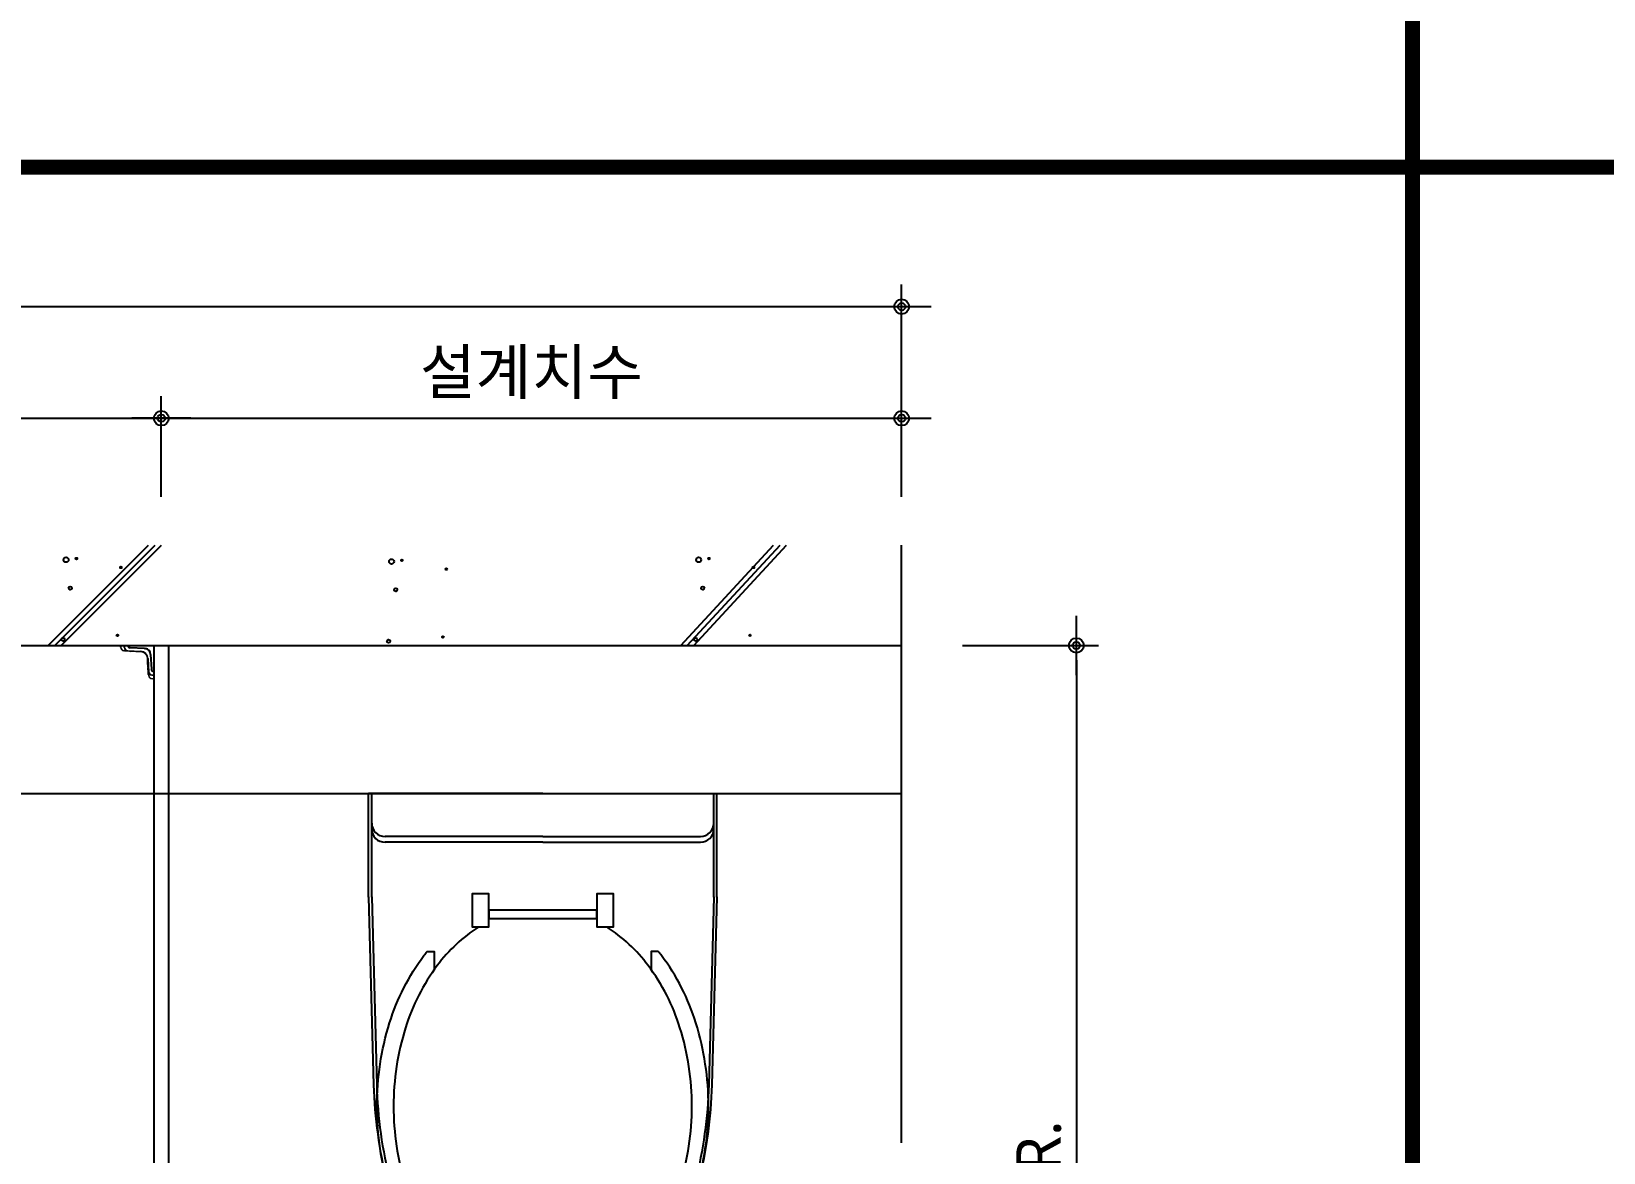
# Model space of a CAD drawing. Extents: x -256 to 8104, y -176 to 5714.
# Drawn here: x 3633 to 4694, y 3359 to 4116 of the extents above; entities that cross this region are included whole.
import ezdxf

# ---------------------------------------------------------------- set-up
doc = ezdxf.new("R2010")
doc.units = 0
doc.header["$LTSCALE"] = 30
doc.layers.get('0').update_dxf_attribs({"linetype": 'CONTINUOUS'})
doc.layers.get('DEFPOINTS').update_dxf_attribs({"linetype": 'CONTINUOUS'})
for name, color, linetype in [('0_toilet', 6, 'CONTINUOUS'), ('DIM', 7, 'CONTINUOUS'), ('HAT', 8, 'CONTINUOUS'), ('경첩', 4, 'CONTINUOUS'), ('부자재', 4, 'CONTINUOUS'), ('해치', 8, 'CONTINUOUS')]:
    doc.layers.add(name, color=color, linetype=linetype)
doc.styles.add('돋움', font='malgun.ttf')
doc.dimstyles.new('10', dxfattribs={"dimscale": 10, "dimtxt": 3, "dimasz": 1, "dimexe": 1.5, "dimexo": 2, "dimgap": 1, "dimtad": 1, "dimdec": 0, "dimlunit": 6, "dimtxsty": '돋움', "dimblk": 'DIMDOT', "dimcen": -1, "dimdle": 1.5, "dimclrt": 3, "dimazin": 3, "dimtfac": 1, "dimtdec": 0, "dimtix": 1, "dimtmove": 2, "dimatfit": 3, "dimldrblk": 'DIMDOT', "dimarcsym": 0})

# ---------------------------------------------------------------- blocks, each defined once
blk = doc.blocks.new('DIMDOT')
at = {"linetype": 'Continuous'}
blk.add_line((-2, 0), (2, 0), dxfattribs=at)
for radius in [0.5, 0.25]:
    blk.add_circle((0, 0), radius, dxfattribs=at)
blk = doc.blocks.new('*D480')
at = {"layer": 'DEFPOINTS', "color": 0}
for p in [(178967.6, 9137.4), (178967.6, 8412.4), (179064.5, 8412.4)]:
    blk.add_point(p, dxfattribs=at)
at = {"layer": 'DIM', "color": 0, "lineweight": -2, "ltscale": 10}
for p, q in [((178987.6, 9137.4), (179079.5, 9137.4)), ((179064.5, 9127.4), (179064.5, 8422.4)), ((178987.6, 8412.4), (179079.5, 8412.4))]:
    blk.add_line(p, q, dxfattribs=at)
at = {"layer": 'DIM', "color": 0, "lineweight": -2, "xscale": 10, "yscale": 10, "zscale": 10}
for p, rotation in [((179064.5, 9137.4), 90), ((179064.5, 8412.4), 270)]:
    blk.add_blockref('DIMDOT', p, dxfattribs=dict(at, rotation=rotation))
at = {"layer": 'DIM', "color": 3, "insert": (179039.2, 8774.9), "char_height": 30, "attachment_point": 5, "rotation": 90, "style": '돋움'}
blk.add_mtext('VAR.', dxfattribs=at)
blk = doc.blocks.new('*D481')
at = {"layer": 'DEFPOINTS', "color": 0}
for p in [(178946.5, 9290.9), (178446.5, 9217.8), (178946.5, 9217.8)]:
    blk.add_point(p, dxfattribs=at)
at = {"layer": 'DIM', "color": 0, "lineweight": -2, "ltscale": 10}
for p, q in [((178446.5, 9237.8), (178446.5, 9305.9)), ((178946.5, 9237.8), (178946.5, 9305.9)), ((178456.5, 9290.9), (178936.5, 9290.9))]:
    blk.add_line(p, q, dxfattribs=at)
at = {"layer": 'DIM', "color": 0, "lineweight": -2, "xscale": 10, "yscale": 10, "zscale": 10, "rotation": 180}
blk.add_blockref('DIMDOT', (178446.5, 9290.9), dxfattribs=at)
at = {"layer": 'DIM', "color": 0, "lineweight": -2, "xscale": 10, "yscale": 10, "zscale": 10}
blk.add_blockref('DIMDOT', (178946.5, 9290.9), dxfattribs=at)
at = {"layer": 'DIM', "color": 3, "insert": (178696.5, 9320.6), "char_height": 30, "attachment_point": 5, "style": '돋움'}
blk.add_mtext('설계치수', dxfattribs=at)
blk = doc.blocks.new('*D482')
at = {"layer": 'DEFPOINTS', "color": 0}
for p in [(178946.5, 9366.3), (177446.5, 9217.8), (178946.5, 9217.8)]:
    blk.add_point(p, dxfattribs=at)
at = {"layer": 'DIM', "color": 0, "lineweight": -2, "ltscale": 10}
for p, q in [((177446.5, 9237.8), (177446.5, 9381.3)), ((178946.5, 9237.8), (178946.5, 9381.3)), ((177456.5, 9366.3), (178936.5, 9366.3))]:
    blk.add_line(p, q, dxfattribs=at)
at = {"layer": 'DIM', "color": 0, "lineweight": -2, "xscale": 10, "yscale": 10, "zscale": 10, "rotation": 180}
blk.add_blockref('DIMDOT', (177446.5, 9366.3), dxfattribs=at)
at = {"layer": 'DIM', "color": 0, "lineweight": -2, "xscale": 10, "yscale": 10, "zscale": 10}
blk.add_blockref('DIMDOT', (178946.5, 9366.3), dxfattribs=at)
at = {"layer": 'DIM', "color": 3, "insert": (178196.5, 9395.9), "char_height": 30, "attachment_point": 5, "style": '돋움'}
blk.add_mtext('설계치수', dxfattribs=at)
blk = doc.blocks.new('*D483')
at = {"layer": 'DEFPOINTS', "color": 0}
for p in [(178446.5, 9290.9), (177946.5, 9217.8), (178446.5, 9217.8)]:
    blk.add_point(p, dxfattribs=at)
at = {"layer": 'DIM', "color": 0, "lineweight": -2, "ltscale": 10}
for p, q in [((177946.5, 9237.8), (177946.5, 9305.9)), ((178446.5, 9237.8), (178446.5, 9305.9)), ((177956.5, 9290.9), (178436.5, 9290.9))]:
    blk.add_line(p, q, dxfattribs=at)
at = {"layer": 'DIM', "color": 0, "lineweight": -2, "xscale": 10, "yscale": 10, "zscale": 10, "rotation": 180}
blk.add_blockref('DIMDOT', (177946.5, 9290.9), dxfattribs=at)
at = {"layer": 'DIM', "color": 0, "lineweight": -2, "xscale": 10, "yscale": 10, "zscale": 10}
blk.add_blockref('DIMDOT', (178446.5, 9290.9), dxfattribs=at)
at = {"layer": 'DIM', "color": 3, "insert": (178196.5, 9320.6), "char_height": 30, "attachment_point": 5, "style": '돋움'}
blk.add_mtext('설계치수', dxfattribs=at)
blk = doc.blocks.new('A$C10E41893')
at = {"layer": '부자재'}
for p, q in [((6.5, 0), (6.5, 196)), ((123.3, 196), (6.5, 196)), ((123.3, 192.5), (6.5, 192.5)), ((54.8, 0), (54.8, 177.5)), ((61.4, 0), (61.4, 177.5)), ((6.5, 0), (6.5, -196)), ((54.8, 0), (54.8, -177.5)), ((61.4, 0), (61.4, -177.5)), ((123.3, -192.5), (6.5, -192.5)), ((123.3, -196), (6.5, -196))]:
    blk.add_line(p, q, dxfattribs=at)
for points in [[(122.7, 196, -0.012538), (123.3, 196), (334.6, 190.3, -0.055395), (444.7, 175.1, -0.154276), (576.9, 93.3, -0.179504), (611.5, 0, -0.179504)], [(122.8, 192.5, -0.012538), (123.2, 192.5), (334.5, 186.8, -0.055395), (443.8, 171.7, -0.154276), (574.3, 91, -0.179504), (608, 0, -0.179504)], [(572, 51.4), (588.8, 51.4), (588.8, 59.6, 0.021185), (583.3, 70.7, 0.106084), (528.4, 133.7, 0.085733), (452.6, 172.4, 0.075373), (358.7, 186.6, 0.075373), (264.8, 172.4, 0.085733), (189, 133.7, 0.007337), (184.4, 130.1), (184.4, 122), (204.7, 122)], [(156.7, -72, 0.089162), (200.2, -118.7, 0.085733), (270.3, -154.5, 0.075373), (358.7, -167.9, 0.075373), (447.1, -154.5, 0.085733), (517.2, -118.7, 0.106084), (567, -61.6, 0.126931), (582.8, 0, 0.126931), (567, 61.6, 0.106084), (517.2, 118.7, 0.085733), (447.1, 154.5, 0.075373), (358.7, 167.9, 0.075373), (270.3, 154.5, 0.085733), (200.2, 118.7, 0.089162), (156.7, 72)], [(588.8, -51.4, 0.090214), (598.2, 0, 0.090214), (588.8, 51.4, 0.106084)], [(122.7, -196, 0.012538), (123.3, -196), (334.6, -190.3, 0.055395), (444.7, -175.1, 0.154276), (576.9, -93.3, 0.179504), (611.5, 0, 0.179504)], [(122.8, -192.5, 0.012538), (123.2, -192.5), (334.5, -186.8, 0.055395), (443.8, -171.7, 0.154276), (574.3, -91, 0.179504), (608, 0, 0.179504)], [(572, -51.4), (588.8, -51.4), (588.8, -59.6, -0.021185), (583.3, -70.7, -0.106084), (528.4, -133.7, -0.085733), (452.6, -172.4, -0.075373), (358.7, -186.6, -0.075373), (264.8, -172.4, -0.085733), (189, -133.7, -0.007337), (184.4, -130.1), (184.4, -122), (204.7, -122)]]:
    blk.add_lwpolyline(points, format="xyb", dxfattribs=at)
blk.add_lwpolyline([(138, -60.8), (119.3, -60.8), (119.3, -79.5), (156.7, -79.5), (156.7, -60.8), (138, -60.8), (147.3, -60.8), (147.3, 60.8), (138, 60.8), (156.7, 60.8), (156.7, 79.5), (119.3, 79.5), (119.3, 60.8), (138, 60.8), (138, -60.8), (119.3, -60.8)], dxfattribs=at)
for centre, start, end in [((39.8, 177.5), 0, 90), ((46.4, 177.5), 0, 90), ((39.8, -177.5), 270, 0), ((46.4, -177.5), 270, 0)]:
    blk.add_arc(centre, 15, start, end, dxfattribs=at)
blk = doc.blocks.new('EDGE_18', base_point=(174726.3, 5436.3))
for p, q in [((178946.5, 8801.5), (178946.5, 9205.1)), ((177446.5, 9137.4), (178946.5, 9137.4)), ((177446.5, 9037.4), (178946.5, 9037.4))]:
    blk.add_line(p, q)
at = {"color": 4}
for p, q in [((178435.2, 9135.3), (178425.5, 9135.9)), ((178435.2, 9135.3), (178435.9, 9135.3)), ((178439.3, 9131.4), (178439.8, 9121.4))]:
    blk.add_line(p, q, dxfattribs=at)
at = {"color": 8, "const_width": 10}
for points in [[(179291.5, 8205.6), (179291.5, 10974.7)], [(177210.4, 9460.5), (180558.3, 9460.5)]]:
    blk.add_lwpolyline(points, dxfattribs=at)
at = {"color": 4}
for centre, radius, start, end in [((178425.6, 9137.5), 1.61, 184.0227, 266.85), ((178435.6, 9131.6), 3.66, 356.6481, 86.2207), ((178441.4, 9121.6), 1.65, 186.1664, 269.5984)]:
    blk.add_arc(centre, radius, start, end, dxfattribs=at)
at = {"layer": '0_toilet'}
for p, q in [((178441.5, 9137.4), (178441.5, 8412.4)), ((178451.6, 8412.4), (178451.6, 9137.4))]:
    blk.add_line(p, q, dxfattribs=at)
at = {"layer": '경첩', "color": 4, "linetype": 'Continuous', "lineweight": 15}
for p, q in [((178419, 9136.2), (178419, 9137.4)), ((178419, 9137.4), (178419.2, 9137.4)), ((178419.2, 9136.2), (178419, 9136.2)), ((178419.2, 9137.4), (178419.2, 9136.2)), ((178419.2, 9137.4), (178421.4, 9137.4)), ((178421.2, 9134.1), (178422.7, 9134.1)), ((178423.7, 9133.8), (178421.2, 9133.9)), ((178421.4, 9137.4), (178421.4, 9136.1)), ((178421.4, 9136.1), (178421.5, 9136.1)), ((178421.5, 9136.1), (178421.5, 9137.4)), ((178421.5, 9137.4), (178421.7, 9137.4)), ((178421.5, 9136.1), (178421.7, 9136.1)), ((178421.7, 9137.4), (178421.7, 9136.1)), ((178440, 9137.4), (178421.7, 9137.4)), ((178421.7, 9133.7), (178421.9, 9133.9)), ((178421.7, 9133.7), (178421.8, 9133.6)), ((178425, 9133.5), (178421.8, 9133.6)), ((178423.7, 9134), (178432.7, 9133.6)), ((178432.7, 9133.3), (178423.7, 9133.8)), ((178425, 9133.5), (178425.2, 9133.7)), ((178425.7, 9133.4), (178425.9, 9133.7)), ((178426, 9133.4), (178426.3, 9133.6)), ((178426.7, 9133.4), (178426.9, 9133.6)), ((178429.4, 9133.3), (178426.7, 9133.4)), ((178429.4, 9133.3), (178429.6, 9133.5)), ((178430.1, 9133.2), (178430.3, 9133.5)), ((178430.4, 9133.2), (178430.6, 9133.4)), ((178431.1, 9133.2), (178431.3, 9133.4)), ((178432.4, 9133.1), (178431.1, 9133.2)), ((178432.4, 9133.1), (178432.7, 9133.3)), ((178432.7, 9133.1), (178432.4, 9133.1)), ((178433.7, 9132.9), (178433.9, 9133.1)), ((178434.2, 9132.8), (178434.4, 9133)), ((178434.5, 9132.7), (178434.6, 9132.8)), ((178434.9, 9132.4), (178435.1, 9132.6)), ((178435.1, 9132.3), (178435.3, 9132.5)), ((178436.2, 9131.2), (178436.4, 9131.4)), ((178436.4, 9131), (178436.5, 9131.2)), ((178441.5, 9117.6), (178441.5, 9135.9)), ((178436.6, 9130.6), (178436.8, 9130.8)), ((178436.8, 9130.4), (178436.9, 9130.5)), ((178436.9, 9130), (178437.1, 9130.2)), ((178437.3, 9129.6), (178437.1, 9129.4)), ((178437.1, 9129.4), (178437.3, 9129.6)), ((178437.1, 9129.1), (178437.4, 9129.3)), ((178437.2, 9128.8), (178437.4, 9129.1)), ((178437.2, 9127.9), (178437.2, 9128.6)), ((178437.2, 9127.9), (178437.5, 9128.2)), ((178437.2, 9127.8), (178437.5, 9128.1)), ((178437.2, 9127.8), (178437.2, 9127.9)), ((178437.2, 9127.5), (178437.2, 9127.8)), ((178437.2, 9127.5), (178437.5, 9127.7)), ((178437.2, 9127.4), (178437.5, 9127.6)), ((178437.2, 9127.4), (178437.2, 9127.5)), ((178437.3, 9126.5), (178437.2, 9127.4)), ((178437.3, 9126.5), (178437.5, 9126.7)), ((178437.3, 9126.2), (178437.5, 9126.5)), ((178437.3, 9125.8), (178437.3, 9126.2)), ((178437.3, 9125.8), (178437.6, 9126)), ((178437.3, 9125.8), (178437.6, 9126)), ((178437.5, 9122.9), (178437.3, 9125.8)), ((178437.9, 9119.6), (178437.4, 9128.6)), ((178437.5, 9122.9), (178437.7, 9123.2)), ((178437.5, 9122.6), (178437.7, 9122.8)), ((178437.5, 9121.9), (178437.5, 9122.6)), ((178437.5, 9121.9), (178437.7, 9122.2)), ((178437.5, 9121.6), (178437.8, 9121.8)), ((178437.6, 9120.9), (178437.8, 9121.1)), ((178437.7, 9118.2), (178437.6, 9120.9)), ((178437.7, 9128.6), (178438.1, 9119.6)), ((178437.7, 9118.2), (178437.9, 9118.4)), ((178437.8, 9117.6), (178438, 9117.8)), ((178438, 9117.1), (178437.9, 9119.6)), ((178438.2, 9118.6), (178438.2, 9117.1)), ((178440.2, 9117.6), (178441.5, 9117.6)), ((178440.2, 9117.4), (178440.2, 9117.6)), ((178440.2, 9117.4), (178440.2, 9117.3)), ((178441.5, 9117.4), (178440.2, 9117.4)), ((178440.2, 9117.3), (178441.5, 9117.3)), ((178440.3, 9115.1), (178441.5, 9115.1)), ((178440.3, 9115.1), (178440.3, 9114.9)), ((178441.5, 9114.9), (178440.3, 9114.9)), ((178441.5, 9117.6), (178441.5, 9117.4)), ((178441.5, 9117.3), (178441.5, 9115.1)), ((178441.5, 9115.1), (178441.5, 9114.9))]:
    blk.add_line(p, q, dxfattribs=at)
at = {"layer": '경첩', "color": 4, "linetype": 'Continuous', "lineweight": 15, "flags": 128}
for points in [[(178421.2, 9134.1), (178421.2, 9134.1), (178421.2, 9134), (178421.2, 9134), (178421.2, 9134), (178421.2, 9133.9), (178421.2, 9133.9), (178421.2, 9133.9), (178421.2, 9133.9)], [(178423.7, 9133.8), (178423.7, 9133.8), (178423.7, 9133.8), (178423.7, 9133.8), (178423.7, 9133.8), (178423.7, 9133.9), (178423.7, 9133.9), (178423.7, 9134), (178423.7, 9134)], [(178425.7, 9133.4), (178425.7, 9133.4), (178425.6, 9133.4), (178425.6, 9133.4), (178425.5, 9133.4), (178425.4, 9133.4), (178425.3, 9133.4), (178425.1, 9133.5), (178425, 9133.5)], [(178426.7, 9133.4), (178426.6, 9133.4), (178426.5, 9133.4), (178426.4, 9133.4), (178426.3, 9133.4), (178426.2, 9133.4), (178426.1, 9133.4), (178426.1, 9133.4), (178426, 9133.4), (178426, 9133.4)], [(178430.1, 9133.2), (178430.1, 9133.2), (178430, 9133.2), (178430, 9133.2), (178429.9, 9133.2), (178429.8, 9133.2), (178429.7, 9133.2), (178429.5, 9133.2), (178429.4, 9133.3)], [(178431.1, 9133.2), (178430.9, 9133.2), (178430.8, 9133.2), (178430.7, 9133.2), (178430.6, 9133.2), (178430.5, 9133.2), (178430.5, 9133.2), (178430.4, 9133.2), (178430.4, 9133.2)], [(178432.7, 9133.3), (178432.7, 9133.4), (178432.7, 9133.4), (178432.7, 9133.4), (178432.7, 9133.4), (178432.7, 9133.5), (178432.7, 9133.5), (178432.7, 9133.5), (178432.7, 9133.6)], [(178437.1, 9129.4), (178437.1, 9129.4), (178437.1, 9129.4)], [(178437.2, 9128.8), (178437.2, 9129), (178437.1, 9129.1)], [(178437.3, 9126.2), (178437.3, 9126.3), (178437.3, 9126.4), (178437.3, 9126.5)], [(178437.3, 9125.8), (178437.3, 9125.8), (178437.3, 9125.8)], [(178437.4, 9128.6), (178437.4, 9128.6), (178437.5, 9128.6), (178437.5, 9128.6), (178437.5, 9128.6), (178437.6, 9128.6), (178437.6, 9128.6), (178437.6, 9128.6), (178437.7, 9128.6)], [(178437.6, 9120.9), (178437.5, 9121), (178437.5, 9121.2), (178437.5, 9121.3), (178437.5, 9121.4), (178437.5, 9121.5), (178437.5, 9121.5), (178437.5, 9121.6), (178437.5, 9121.6)], [(178437.7, 9117.7), (178437.7, 9117.8), (178437.7, 9117.9), (178437.7, 9118.1), (178437.7, 9118.2)], [(178437.7, 9117.7), (178437.7, 9117.7), (178437.7, 9117.7), (178437.8, 9117.6), (178437.8, 9117.6), (178437.8, 9117.6), (178437.8, 9117.6), (178437.8, 9117.6), (178437.8, 9117.6)], [(178437.9, 9119.6), (178437.9, 9119.6), (178437.9, 9119.6), (178437.9, 9119.6), (178437.9, 9119.6), (178438, 9119.6), (178438, 9119.6), (178438.1, 9119.6), (178438.1, 9119.6)], [(178438.2, 9117.1), (178438.2, 9117.1), (178438.1, 9117.1), (178438.1, 9117.1), (178438.1, 9117.1), (178438, 9117.1), (178438, 9117.1), (178438, 9117.1), (178438, 9117.1)]]:
    blk.add_lwpolyline(points, dxfattribs=at)
at = {"layer": '경첩', "color": 4, "linetype": 'Continuous', "lineweight": 15}
for centre, radius, start, end in [((178421.3, 9136.2), 2.35, 180, 267.3017), ((178421.3, 9136.2), 2.1, 180, 267.3017), ((178423.8, 9136.1), 2.35, 180, 267.3017), ((178423.8, 9136.1), 2.1, 180, 267.3017), ((178432.4, 9128.3), 5.25, 2.6983, 87.3017), ((178432.4, 9128.3), 5, 2.6983, 87.3017), ((178432.4, 9128.3), 4.75, 75, 87.3017), ((178432.4, 9128.3), 4.75, 68.2494, 75.0002), ((178432.4, 9128.3), 4.75, 58.7002, 65.0052), ((178432.5, 9128.4), 4.75, 55.6142, 58.7009), ((178432.4, 9128.3), 4.75, 37.4392, 55.6151), ((178432.4, 9128.3), 4.75, 34.3855, 37.4388), ((178432.4, 9128.3), 4.75, 28.1736, 34.3849), ((178440, 9135.9), 1.5, 0, 90), ((178432.4, 9128.3), 4.75, 19.766, 24.9948), ((178432.4, 9128.3), 4.75, 13.2431, 19.766), ((178432.4, 9128.3), 4.75, 8.6056, 13.1623), ((178432.4, 9128.3), 4.75, 2.6983, 5.9088), ((178440.2, 9119.7), 2.35, 182.6983, 270), ((178440.3, 9117.2), 2.35, 182.6983, 270), ((178440.2, 9119.7), 2.1, 182.6983, 270), ((178440.3, 9117.2), 2.1, 182.6983, 270)]:
    blk.add_arc(centre, radius, start, end, dxfattribs=at)
at = {"layer": '해치'}
for p, q in [((178370.1, 9137.4), (178437.8, 9205.1)), ((178378.9, 9137.4), (178446.7, 9205.1)), ((178797.3, 9137.4), (178860, 9205.1)), ((178806.1, 9137.4), (178868.8, 9205.1))]:
    blk.add_line(p, q, dxfattribs=at)
at = {"layer": '해치', "color": 2}
for p, q in [((178374.5, 9137.4), (178442.3, 9205.1)), ((178801.7, 9137.4), (178864.4, 9205.1))]:
    blk.add_line(p, q, dxfattribs=at)
at = {"layer": '해치'}
for centre, radius in [((178382.2, 9195.3), 1.68), ((178389.2, 9196.1), 0.56), ((178602, 9194.1), 1.68), ((178609, 9194.9), 0.56), ((178809.4, 9195.3), 1.68), ((178816.4, 9196.1), 0.56), ((178419.2, 9190.1), 0.56), ((178639, 9189), 0.56), ((178846.4, 9190.1), 0.56), ((178385, 9176.2), 1.12), ((178604.8, 9175), 1.12), ((178812.2, 9176.2), 1.12), ((178380.2, 9141.5), 1.12), ((178416.9, 9144.3), 0.559), ((178636.7, 9143.1), 0.559), ((178807.4, 9141.5), 1.12), ((178844.1, 9144.3), 0.559), ((178600, 9140.2), 1.12)]:
    blk.add_circle(centre, radius, dxfattribs=at)
at = {"layer": 'HAT', "xscale": 0.6000000000003638, "yscale": 0.6000000000003638, "zscale": 0.6000000000003638, "rotation": 270}
blk.add_blockref('A$C10E41893', (178704.1, 9041.3), dxfattribs=at)
at = {"layer": 'DIM', "ltscale": 10}
for base, p1, p2, picture, middle in [((178946.5, 9366.3), (177446.5, 9217.8), (178946.5, 9217.8), '*D482', (178196.5, 9395.9)), ((178446.5, 9290.9), (177946.5, 9217.8), (178446.5, 9217.8), '*D483', (178196.5, 9320.6)), ((178946.5, 9290.9), (178446.5, 9217.8), (178946.5, 9217.8), '*D481', (178696.5, 9320.6))]:
    dim = blk.add_linear_dim(base=base, p1=p1, p2=p2, text='설계치수', dimstyle='10', override={"dimtxsty": '돋움'}, dxfattribs=at)
    dim.commit()
    dim.dimension.update_dxf_attribs({"geometry": picture, "text_midpoint": middle})
dim = blk.add_linear_dim(base=(179064.5, 8412.4), p1=(178967.6, 9137.4), p2=(178967.6, 8412.4), angle=90, text='VAR.', dimstyle='10', override={"dimtxsty": '돋움'}, dxfattribs=at)
dim.commit()
dim.dimension.update_dxf_attribs({"geometry": '*D480', "text_midpoint": (179039.2, 8774.9)})

msp = doc.modelspace()

# ---------------------------------------------------------------- block references
msp.add_blockref('EDGE_18', (0, 0))

doc.saveas('drawing.dxf')
